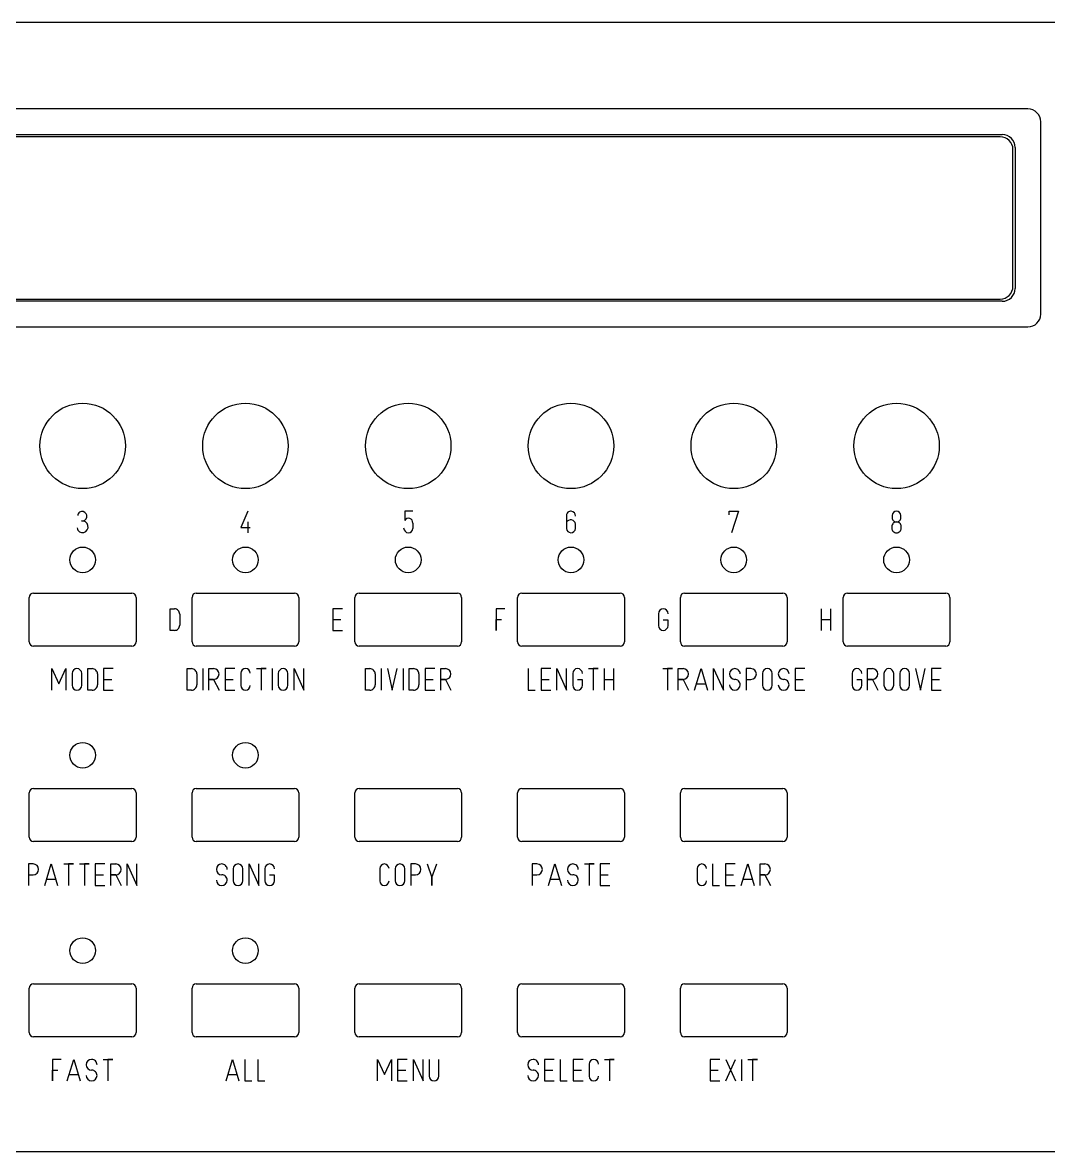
# Model space of a CAD drawing. Extents: x 0 to 432, y 0 to 132.
# Drawn here: x 113.6 to 233.7, y 0 to 132.1 of the extents above; entities that cross this region are included whole.
import ezdxf

# ---------------------------------------------------------------- set-up
doc = ezdxf.new("R2010")
doc.units = 0
doc.layers.add('Gravur', color=7, linetype='CONTINUOUS')
doc.layers.add('Kontur', color=7, linetype='CONTINUOUS')

msp = doc.modelspace()

# ---------------------------------------------------------------- linework, layer by layer
at = {"layer": 'Gravur', "color": 255, "linetype": 'CONTINUOUS'}
for p, q in [((139.984, 74.906), (139.165, 73.016)), ((159.285, 74.906), (158.34, 74.906)), ((158.34, 74.906), (158.34, 73.835)), ((177.265, 74.402), (177.265, 72.89)), ((196.315, 74.465), (196.315, 74.906)), ((196.315, 74.906), (197.386, 74.906)), ((197.386, 74.906), (196.567, 72.386)), ((215.396, 74.402), (215.396, 74.15)), ((216.404, 74.15), (216.404, 74.402)), ((139.165, 73.016), (140.236, 73.016)), ((139.984, 73.646), (139.984, 72.386)), ((159.285, 73.52), (159.285, 72.89)), ((178.336, 72.89), (178.336, 73.394)), ((215.354, 73.121), (215.354, 72.932)), ((216.446, 72.932), (216.446, 73.121)), ((117.059, 53.971), (117.059, 56.491)), ((117.059, 56.491), (117.878, 54.727)), ((117.878, 54.727), (118.697, 56.491)), ((118.697, 56.491), (118.697, 53.971)), ((119.411, 55.924), (119.411, 54.538)), ((120.545, 54.538), (120.545, 55.924)), ((121.259, 53.971), (121.259, 56.491)), ((121.259, 56.491), (121.763, 56.491)), ((122.393, 55.861), (122.393, 54.601)), ((124.241, 56.491), (123.107, 56.491)), ((123.107, 56.491), (123.107, 53.971)), ((132.875, 53.971), (132.875, 56.491)), ((132.875, 56.491), (133.379, 56.491)), ((134.009, 55.861), (134.009, 54.601)), ((134.723, 56.491), (134.723, 53.971)), ((135.416, 53.971), (135.416, 56.491)), ((135.416, 56.491), (135.983, 56.491)), ((138.461, 56.491), (137.327, 56.491)), ((137.327, 56.491), (137.327, 53.971)), ((139.175, 55.945), (139.175, 54.517)), ((140.981, 56.491), (142.115, 56.491)), ((142.115, 56.491), (141.548, 56.491)), ((141.548, 56.491), (141.548, 53.971)), ((142.829, 56.491), (142.829, 53.971)), ((143.543, 55.924), (143.543, 54.538)), ((144.677, 54.538), (144.677, 55.924)), ((145.391, 53.971), (145.391, 56.491)), ((145.391, 56.491), (146.525, 53.971)), ((146.525, 53.971), (146.525, 56.491)), ((153.752, 53.971), (153.752, 56.491)), ((153.752, 56.491), (154.256, 56.491)), ((154.886, 55.861), (154.886, 54.601)), ((155.6, 56.491), (155.6, 53.971)), ((156.314, 56.491), (156.881, 53.971)), ((156.881, 53.971), (157.448, 56.491)), ((158.162, 56.491), (158.162, 53.971)), ((158.876, 53.971), (158.876, 56.491)), ((158.876, 56.491), (159.38, 56.491)), ((160.01, 55.861), (160.01, 54.601)), ((161.858, 56.491), (160.724, 56.491)), ((160.724, 56.491), (160.724, 53.971)), ((162.551, 53.971), (162.551, 56.491)), ((162.551, 56.491), (163.118, 56.491)), ((172.771, 56.491), (172.771, 53.971)), ((175.438, 56.491), (174.304, 56.491)), ((174.304, 56.491), (174.304, 53.971)), ((176.152, 53.971), (176.152, 56.491)), ((176.152, 56.491), (177.286, 53.971)), ((177.286, 53.971), (177.286, 56.491)), ((178, 55.924), (178, 54.538)), ((179.848, 56.491), (180.982, 56.491)), ((180.982, 56.491), (180.415, 56.491)), ((180.415, 56.491), (180.415, 53.971)), ((181.696, 56.491), (181.696, 53.971)), ((182.83, 53.971), (182.83, 56.491)), ((188.534, 56.491), (189.668, 56.491)), ((189.668, 56.491), (189.101, 56.491)), ((189.101, 56.491), (189.101, 53.971)), ((190.361, 53.971), (190.361, 56.491)), ((190.361, 56.491), (190.928, 56.491)), ((192.272, 53.971), (193.028, 56.491)), ((193.028, 56.491), (193.784, 53.971)), ((194.498, 53.971), (194.498, 56.491)), ((194.498, 56.491), (195.632, 53.971)), ((195.632, 53.971), (195.632, 56.491)), ((198.866, 56.491), (198.299, 56.491)), ((198.299, 56.491), (198.299, 53.971)), ((200.21, 55.924), (200.21, 54.538)), ((201.344, 54.538), (201.344, 55.924)), ((205.166, 56.491), (204.032, 56.491)), ((204.032, 56.491), (204.032, 53.971)), ((210.692, 55.924), (210.692, 54.538)), ((212.519, 53.971), (212.519, 56.491)), ((212.519, 56.491), (213.086, 56.491)), ((214.43, 55.924), (214.43, 54.538)), ((215.564, 54.538), (215.564, 55.924)), ((216.278, 55.924), (216.278, 54.538)), ((217.412, 54.538), (217.412, 55.924)), ((218.126, 56.491), (218.693, 53.971)), ((218.693, 53.971), (219.26, 56.491)), ((221.108, 56.491), (219.974, 56.491)), ((219.974, 56.491), (219.974, 53.971)), ((123.107, 55.231), (124.052, 55.231)), ((135.983, 55.231), (135.416, 55.231)), ((135.416, 55.231), (135.983, 55.231)), ((135.983, 55.231), (136.613, 53.971)), ((137.327, 55.231), (138.272, 55.231)), ((160.724, 55.231), (161.669, 55.231)), ((163.118, 55.231), (162.551, 55.231)), ((162.551, 55.231), (163.118, 55.231)), ((163.118, 55.231), (163.748, 53.971)), ((174.304, 55.231), (175.249, 55.231)), ((179.134, 55.168), (178.567, 55.168)), ((179.134, 54.538), (179.134, 55.168)), ((181.696, 55.231), (182.83, 55.231)), ((190.928, 55.231), (190.361, 55.231)), ((190.361, 55.231), (190.928, 55.231)), ((190.928, 55.231), (191.558, 53.971)), ((192.524, 54.727), (193.532, 54.727)), ((198.299, 55.231), (198.866, 55.231)), ((204.032, 55.231), (204.977, 55.231)), ((211.826, 55.168), (211.259, 55.168)), ((211.826, 54.538), (211.826, 55.168)), ((213.086, 55.231), (212.519, 55.231)), ((212.519, 55.231), (213.086, 55.231)), ((213.086, 55.231), (213.716, 53.971)), ((219.974, 55.231), (220.919, 55.231)), ((121.763, 53.971), (121.259, 53.971)), ((123.107, 53.971), (124.241, 53.971)), ((133.379, 53.971), (132.875, 53.971)), ((137.327, 53.971), (138.461, 53.971)), ((154.256, 53.971), (153.752, 53.971)), ((159.38, 53.971), (158.876, 53.971)), ((160.724, 53.971), (161.858, 53.971)), ((172.771, 53.971), (173.59, 53.971)), ((174.304, 53.971), (175.438, 53.971)), ((204.032, 53.971), (205.166, 53.971)), ((219.974, 53.971), (221.108, 53.971)), ((114.865, 33.631), (114.298, 33.631)), ((114.298, 33.631), (114.298, 31.111)), ((116.209, 31.111), (116.965, 33.631)), ((116.965, 33.631), (117.721, 31.111)), ((118.435, 33.631), (119.569, 33.631)), ((119.569, 33.631), (119.002, 33.631)), ((119.002, 33.631), (119.002, 31.111)), ((120.283, 33.631), (121.417, 33.631)), ((121.417, 33.631), (120.85, 33.631)), ((120.85, 33.631), (120.85, 31.111)), ((123.265, 33.631), (122.131, 33.631)), ((122.131, 33.631), (122.131, 31.111)), ((123.958, 31.111), (123.958, 33.631)), ((123.958, 33.631), (124.525, 33.631)), ((125.869, 31.111), (125.869, 33.631)), ((125.869, 33.631), (127.003, 31.111)), ((127.003, 31.111), (127.003, 33.631)), ((138.272, 33.064), (138.272, 31.678)), ((139.406, 31.678), (139.406, 33.064)), ((140.12, 31.111), (140.12, 33.631)), ((140.12, 33.631), (141.254, 31.111)), ((141.254, 31.111), (141.254, 33.631)), ((141.968, 33.064), (141.968, 31.678)), ((155.411, 33.085), (155.411, 31.657)), ((157.217, 33.064), (157.217, 31.678)), ((158.351, 31.678), (158.351, 33.064)), ((159.611, 33.631), (159.044, 33.631)), ((159.044, 33.631), (159.044, 31.111)), ((160.955, 33.631), (161.522, 32.056)), ((161.522, 32.056), (162.089, 33.631)), ((173.821, 33.631), (173.254, 33.631)), ((173.254, 33.631), (173.254, 31.111)), ((175.165, 31.111), (175.921, 33.631)), ((175.921, 33.631), (176.677, 31.111)), ((179.365, 33.631), (180.499, 33.631)), ((180.499, 33.631), (179.932, 33.631)), ((179.932, 33.631), (179.932, 31.111)), ((182.347, 33.631), (181.213, 33.631)), ((181.213, 33.631), (181.213, 31.111)), ((192.566, 33.085), (192.566, 31.657)), ((194.351, 33.631), (194.351, 31.111)), ((197.018, 33.631), (195.884, 33.631)), ((195.884, 33.631), (195.884, 31.111)), ((197.732, 31.111), (198.488, 33.631)), ((198.488, 33.631), (199.244, 31.111)), ((199.937, 31.111), (199.937, 33.631)), ((199.937, 33.631), (200.504, 33.631)), ((114.298, 32.371), (114.865, 32.371)), ((116.461, 31.867), (117.469, 31.867)), ((122.131, 32.371), (123.076, 32.371)), ((124.525, 32.371), (123.958, 32.371)), ((123.958, 32.371), (124.525, 32.371)), ((124.525, 32.371), (125.155, 31.111)), ((143.102, 32.308), (142.535, 32.308)), ((143.102, 31.678), (143.102, 32.308)), ((159.044, 32.371), (159.611, 32.371)), ((161.522, 32.056), (161.522, 31.111)), ((161.522, 31.111), (161.522, 32.056)), ((173.254, 32.371), (173.821, 32.371)), ((175.417, 31.867), (176.425, 31.867)), ((181.213, 32.371), (182.158, 32.371)), ((195.884, 32.371), (196.829, 32.371)), ((197.984, 31.867), (198.992, 31.867)), ((200.504, 32.371), (199.937, 32.371)), ((199.937, 32.371), (200.504, 32.371)), ((200.504, 32.371), (201.134, 31.111)), ((122.131, 31.111), (123.265, 31.111)), ((181.213, 31.111), (182.347, 31.111)), ((194.351, 31.111), (195.17, 31.111)), ((195.884, 31.111), (197.018, 31.111)), ((118.13, 10.771), (117.122, 10.771)), ((117.122, 10.771), (117.122, 8.251)), ((118.844, 8.251), (119.6, 10.771)), ((119.6, 10.771), (120.356, 8.251)), ((123.044, 10.771), (124.178, 10.771)), ((124.178, 10.771), (123.611, 10.771)), ((123.611, 10.771), (123.611, 8.251)), ((137.432, 8.251), (138.188, 10.771)), ((138.188, 10.771), (138.944, 8.251)), ((139.637, 10.771), (139.637, 8.251)), ((141.149, 10.771), (141.149, 8.251)), ((155.159, 8.251), (155.159, 10.771)), ((155.159, 10.771), (155.978, 9.007)), ((155.978, 9.007), (156.797, 10.771)), ((156.797, 10.771), (156.797, 8.251)), ((158.645, 10.771), (157.511, 10.771)), ((157.511, 10.771), (157.511, 8.251)), ((159.359, 8.251), (159.359, 10.771)), ((159.359, 10.771), (160.493, 8.251)), ((160.493, 8.251), (160.493, 10.771)), ((161.207, 10.771), (161.207, 8.818)), ((162.341, 8.818), (162.341, 10.771)), ((175.847, 10.771), (174.713, 10.771)), ((174.713, 10.771), (174.713, 8.251)), ((176.54, 10.771), (176.54, 8.251)), ((179.207, 10.771), (178.073, 10.771)), ((178.073, 10.771), (178.073, 8.251)), ((181.727, 10.771), (182.861, 10.771)), ((182.861, 10.771), (182.294, 10.771)), ((182.294, 10.771), (182.294, 8.251)), ((195.212, 10.771), (194.078, 10.771)), ((194.078, 10.771), (194.078, 8.251)), ((195.926, 10.771), (197.06, 8.251)), ((195.926, 8.251), (197.06, 10.771)), ((197.774, 10.771), (197.774, 8.251)), ((198.488, 10.771), (199.622, 10.771)), ((199.622, 10.771), (199.055, 10.771)), ((199.055, 10.771), (199.055, 8.251)), ((117.122, 8.251), (117.122, 9.511)), ((117.122, 9.511), (117.752, 9.511)), ((157.511, 9.511), (158.456, 9.511)), ((174.713, 9.511), (175.658, 9.511)), ((178.073, 9.511), (179.018, 9.511)), ((179.921, 10.225), (179.921, 8.797)), ((194.078, 9.511), (195.023, 9.511)), ((119.096, 9.007), (120.104, 9.007)), ((137.684, 9.007), (138.692, 9.007)), ((139.637, 8.251), (140.456, 8.251)), ((141.149, 8.251), (141.968, 8.251)), ((157.511, 8.251), (158.645, 8.251)), ((174.713, 8.251), (175.847, 8.251)), ((176.54, 8.251), (177.359, 8.251)), ((178.073, 8.251), (179.207, 8.251)), ((194.078, 8.251), (195.212, 8.251))]:
    msp.add_line(p, q, dxfattribs=at)
at = {"layer": 'Gravur', "color": 30, "linetype": 'CONTINUOUS'}
for p, q in [((130.878, 60.96), (130.878, 63.48)), ((130.878, 63.48), (131.382, 63.48)), ((151.062, 63.48), (149.928, 63.48)), ((149.928, 63.48), (149.928, 60.96)), ((170.049, 63.48), (169.041, 63.48)), ((169.041, 63.48), (169.041, 60.96)), ((207.078, 63.48), (207.078, 60.96)), ((208.212, 60.96), (208.212, 63.48)), ((132.012, 62.85), (132.012, 61.59)), ((149.928, 62.22), (150.873, 62.22)), ((169.041, 60.96), (169.041, 62.22)), ((169.041, 62.22), (169.671, 62.22)), ((188.028, 62.913), (188.028, 61.527)), ((189.162, 62.157), (188.595, 62.157)), ((189.162, 61.527), (189.162, 62.157)), ((207.078, 62.22), (208.212, 62.22)), ((131.382, 60.96), (130.878, 60.96)), ((149.928, 60.96), (151.062, 60.96))]:
    msp.add_line(p, q, dxfattribs=at)
at = {"layer": 'Gravur', "color": 255, "linetype": 'CONTINUOUS'}
for centre, radius, start, end in [((120.59268, 74.36502), 0.517, 434.82617, 175.89875), ((120.5767, 74.3269), 0.558, 263.96151, 74.26744), ((158.77497, 73.56492), 0.512, 354.96627, 148.16384), ((177.78482, 74.38815), 0.52, 84.79384, 178.47324), ((177.78016, 74.35242), 0.556, -1.38325, 84.65033), ((215.89699, 74.14699), 0.501, 179.65588, 270.34412), ((215.9, 74.402), 0.504, 0, 180), ((215.90301, 74.14699), 0.501, -90.34412, 0.34412), ((120.61833, 73.00992), 0.607, 185.38081, -73.47268), ((120.59969, 73.08887), 0.688, 286.14461, 96.81938), ((158.80164, 72.97364), 0.588, 182.01139, -92.01139), ((158.76233, 72.90867), 0.523, 272.04542, -2.04542), ((177.77259, 73.33032), 0.567, 6.44802, 153.53602), ((177.82792, 72.94892), 0.566, -174.02429, -95.97571), ((177.78242, 72.94184), 0.556, -91.38325, -5.34967), ((215.89699, 72.92899), 0.543, 179.68257, 270.31743), ((215.88694, 73.11316), 0.533, 88.5962, 179.15719), ((215.91306, 73.11316), 0.533, 0.84281, 91.4038), ((215.90301, 72.92899), 0.543, -90.31743, 0.31743), ((119.978, 55.924), 0.567, 0, 180), ((121.76601, 55.86401), 0.627, 359.7252, 90.2748), ((133.38201, 55.86401), 0.627, 359.7252, 90.2748), ((135.983, 55.861), 0.63, 270, 90), ((139.721, 55.945), 0.546, 0, 180), ((144.11, 55.924), 0.567, 0, 180), ((154.25901, 55.86401), 0.627, 359.7252, 90.2748), ((159.38301, 55.86401), 0.627, 359.7252, 90.2748), ((163.118, 55.861), 0.63, 270, 90), ((178.567, 55.924), 0.567, 0, 180), ((190.928, 55.861), 0.63, 270, 90), ((196.976, 55.861), 0.63, 90, -90), ((196.97901, 55.86401), 0.627, 359.7252, 90.2748), ((198.866, 55.861), 0.63, -90, 90), ((200.777, 55.924), 0.567, 0, 180), ((202.688, 55.861), 0.63, 90, -90), ((202.69101, 55.86401), 0.627, 359.7252, 90.2748), ((211.259, 55.924), 0.567, 0, 180), ((213.086, 55.861), 0.63, 270, 90), ((214.997, 55.924), 0.567, 0, 180), ((216.845, 55.924), 0.567, 0, 180), ((119.978, 54.538), 0.567, 180, 360), ((121.76601, 54.59799), 0.627, 269.7252, 0.2748), ((133.38201, 54.59799), 0.627, 269.7252, 0.2748), ((139.721, 54.517), 0.546, 180, 360), ((144.11, 54.538), 0.567, 180, 360), ((154.25901, 54.59799), 0.627, 269.7252, 0.2748), ((159.38301, 54.59799), 0.627, 269.7252, 0.2748), ((178.567, 54.538), 0.567, 180, 360), ((196.976, 54.601), 0.63, 180, 360), ((196.97901, 54.60401), 0.627, -0.2748, 90.2748), ((200.777, 54.538), 0.567, 180, 360), ((202.688, 54.601), 0.63, 180, 360), ((202.69101, 54.60401), 0.627, -0.2748, 90.2748), ((211.259, 54.538), 0.567, 180, 360), ((214.997, 54.538), 0.567, 180, 360), ((216.845, 54.538), 0.567, 180, 360), ((114.865, 33.001), 0.63, -90, 90), ((124.525, 33.001), 0.63, 270, 90), ((136.928, 33.001), 0.63, 90, -90), ((136.93101, 33.00401), 0.627, 359.7252, 90.2748), ((138.839, 33.064), 0.567, 0, 180), ((142.535, 33.064), 0.567, 0, 180), ((155.957, 33.085), 0.546, 0, 180), ((157.784, 33.064), 0.567, 0, 180), ((159.611, 33.001), 0.63, -90, 90), ((173.821, 33.001), 0.63, -90, 90), ((178.021, 33.001), 0.63, 90, -90), ((178.02401, 33.00401), 0.627, 359.7252, 90.2748), ((193.112, 33.085), 0.546, 0, 180), ((200.504, 33.001), 0.63, 270, 90), ((136.928, 31.741), 0.63, 180, 360), ((136.93101, 31.74401), 0.627, -0.2748, 90.2748), ((178.021, 31.741), 0.63, 180, 360), ((178.02401, 31.74401), 0.627, -0.2748, 90.2748), ((138.839, 31.678), 0.567, 180, 360), ((142.535, 31.678), 0.567, 180, 360), ((155.957, 31.657), 0.546, 180, 360), ((157.784, 31.678), 0.567, 180, 360), ((193.112, 31.657), 0.546, 180, 360), ((121.7, 10.141), 0.63, 90, -90), ((121.70301, 10.14401), 0.627, 359.7252, 90.2748), ((173.369, 10.141), 0.63, 90, -90), ((173.37201, 10.14401), 0.627, 359.7252, 90.2748), ((180.467, 10.225), 0.546, 0, 180), ((121.70301, 8.88401), 0.627, -0.2748, 90.2748), ((173.37201, 8.88401), 0.627, -0.2748, 90.2748), ((121.7, 8.881), 0.63, 180, 360), ((161.774, 8.818), 0.567, 180, 360), ((173.369, 8.881), 0.63, 180, 360), ((180.467, 8.797), 0.546, 180, 360)]:
    msp.add_arc(centre, radius, start, end, dxfattribs=at)
at = {"layer": 'Gravur', "color": 30, "linetype": 'CONTINUOUS'}
for centre, radius, start, end in [((131.38501, 62.85301), 0.627, 359.7252, 90.2748), ((188.595, 62.913), 0.567, 0, 180), ((131.38501, 61.58699), 0.627, 269.7252, 0.2748), ((188.595, 61.527), 0.567, 180, 360)]:
    msp.add_arc(centre, radius, start, end, dxfattribs=at)
at = {"layer": 'Kontur', "color": 7, "linetype": 'CONTINUOUS'}
for p, q in [((215.9, 132.08), (0, 132.08)), ((431.8, 132.08), (215.9, 132.08)), ((151.075, 121.97), (70.875, 121.97)), ((231.275, 121.97), (151.075, 121.97)), ((232.775, 97.97), (232.775, 120.47)), ((73.875, 118.97), (228.275, 118.97)), ((151.075, 118.72), (74.125, 118.72)), ((228.025, 118.72), (151.075, 118.72)), ((229.525, 101.22), (229.525, 117.22)), ((229.775, 117.47), (229.775, 100.97)), ((228.275, 99.47), (73.875, 99.47)), ((74.125, 99.72), (228.025, 99.72)), ((70.875, 96.47), (231.275, 96.47)), ((114.4, 59.63), (114.4, 64.83)), ((114.9, 65.33), (126.4, 65.33)), ((126.9, 64.83), (126.9, 59.63)), ((133.45, 59.63), (133.45, 64.83)), ((133.95, 65.33), (145.45, 65.33)), ((145.95, 64.83), (145.95, 59.63)), ((152.5, 59.63), (152.5, 64.83)), ((153, 65.33), (164.5, 65.33)), ((165, 64.83), (165, 59.63)), ((171.55, 59.63), (171.55, 64.83)), ((172.05, 65.33), (183.55, 65.33)), ((184.05, 64.83), (184.05, 59.63)), ((190.6, 59.63), (190.6, 64.83)), ((191.1, 65.33), (202.6, 65.33)), ((203.1, 64.83), (203.1, 59.63)), ((209.65, 59.63), (209.65, 64.83)), ((210.15, 65.33), (221.65, 65.33)), ((222.15, 64.83), (222.15, 59.63)), ((126.4, 59.13), (114.9, 59.13)), ((145.45, 59.13), (133.95, 59.13)), ((164.5, 59.13), (153, 59.13)), ((183.55, 59.13), (172.05, 59.13)), ((202.6, 59.13), (191.1, 59.13)), ((221.65, 59.13), (210.15, 59.13)), ((114.9, 42.47), (126.4, 42.47)), ((133.95, 42.47), (145.45, 42.47)), ((153, 42.47), (164.5, 42.47)), ((172.05, 42.47), (183.55, 42.47)), ((191.1, 42.47), (202.6, 42.47)), ((114.4, 36.77), (114.4, 41.97)), ((126.9, 41.97), (126.9, 36.77)), ((133.45, 36.77), (133.45, 41.97)), ((145.95, 41.97), (145.95, 36.77)), ((152.5, 36.77), (152.5, 41.97)), ((165, 41.97), (165, 36.77)), ((171.55, 36.77), (171.55, 41.97)), ((184.05, 41.97), (184.05, 36.77)), ((190.6, 36.77), (190.6, 41.97)), ((203.1, 41.97), (203.1, 36.77)), ((126.4, 36.27), (114.9, 36.27)), ((145.45, 36.27), (133.95, 36.27)), ((164.5, 36.27), (153, 36.27)), ((183.55, 36.27), (172.05, 36.27)), ((202.6, 36.27), (191.1, 36.27)), ((114.4, 13.91), (114.4, 19.11)), ((114.9, 19.61), (126.4, 19.61)), ((126.9, 19.11), (126.9, 13.91)), ((133.45, 13.91), (133.45, 19.11)), ((133.95, 19.61), (145.45, 19.61)), ((145.95, 19.11), (145.95, 13.91)), ((152.5, 13.91), (152.5, 19.11)), ((153, 19.61), (164.5, 19.61)), ((165, 19.11), (165, 13.91)), ((171.55, 13.91), (171.55, 19.11)), ((172.05, 19.61), (183.55, 19.61)), ((184.05, 19.11), (184.05, 13.91)), ((190.6, 13.91), (190.6, 19.11)), ((191.1, 19.61), (202.6, 19.61)), ((203.1, 19.11), (203.1, 13.91)), ((126.4, 13.41), (114.9, 13.41)), ((145.45, 13.41), (133.95, 13.41)), ((164.5, 13.41), (153, 13.41)), ((183.55, 13.41), (172.05, 13.41)), ((202.6, 13.41), (191.1, 13.41)), ((0, 0), (431.8, 0))]:
    msp.add_line(p, q, dxfattribs=at)
for centre, radius in [((120.65, 82.55), 5), ((139.7, 82.55), 5), ((158.75, 82.55), 5), ((177.8, 82.55), 5), ((196.85, 82.55), 5), ((215.9, 82.55), 5), ((120.65, 69.215), 1.5), ((139.7, 69.215), 1.5), ((158.75, 69.215), 1.5), ((177.8, 69.215), 1.5), ((196.85, 69.215), 1.5), ((215.9, 69.215), 1.5), ((120.65, 46.355), 1.5), ((139.7, 46.355), 1.5), ((120.65, 23.495), 1.5), ((139.7, 23.495), 1.5)]:
    msp.add_circle(centre, radius, dxfattribs=at)
for centre, radius, start, end in [((231.275, 120.47), 1.5, 0, 90), ((228.275, 117.47), 1.5, 360, 90), ((228.025, 117.22), 1.5, 0, 90), ((228.025, 101.22), 1.5, -90, 0), ((228.275, 100.97), 1.5, 270, 0), ((231.275, 97.97), 1.5, -90, 0), ((114.9, 64.83), 0.5, 450, 180), ((126.4, 64.83), 0.5, 360, 90), ((133.95, 64.83), 0.5, 450, 180), ((145.45, 64.83), 0.5, 360, 90), ((153, 64.83), 0.5, 450, 180), ((164.5, 64.83), 0.5, 360, 90), ((172.05, 64.83), 0.5, 450, 180), ((183.55, 64.83), 0.5, 360, 90), ((191.1, 64.83), 0.5, 450, 180), ((202.6, 64.83), 0.5, 360, 90), ((210.15, 64.83), 0.5, 450, 180), ((221.65, 64.83), 0.5, 360, 90), ((114.9, 59.63), 0.5, 180, -90), ((126.4, 59.63), 0.5, 270, 0), ((133.95, 59.63), 0.5, 180, -90), ((145.45, 59.63), 0.5, 270, 0), ((153, 59.63), 0.5, 180, -90), ((164.5, 59.63), 0.5, 270, 0), ((172.05, 59.63), 0.5, 180, -90), ((183.55, 59.63), 0.5, 270, 0), ((191.1, 59.63), 0.5, 180, -90), ((202.6, 59.63), 0.5, 270, 0), ((210.15, 59.63), 0.5, 180, -90), ((221.65, 59.63), 0.5, 270, 0), ((114.9, 41.97), 0.5, 450, 180), ((126.4, 41.97), 0.5, 360, 90), ((133.95, 41.97), 0.5, 450, 180), ((145.45, 41.97), 0.5, 360, 90), ((153, 41.97), 0.5, 450, 180), ((164.5, 41.97), 0.5, 360, 90), ((172.05, 41.97), 0.5, 450, 180), ((183.55, 41.97), 0.5, 360, 90), ((191.1, 41.97), 0.5, 450, 180), ((202.6, 41.97), 0.5, 360, 90), ((114.9, 36.77), 0.5, 180, -90), ((126.4, 36.77), 0.5, 270, 0), ((133.95, 36.77), 0.5, 180, -90), ((145.45, 36.77), 0.5, 270, 0), ((153, 36.77), 0.5, 180, -90), ((164.5, 36.77), 0.5, 270, 0), ((172.05, 36.77), 0.5, 180, -90), ((183.55, 36.77), 0.5, 270, 0), ((191.1, 36.77), 0.5, 180, -90), ((202.6, 36.77), 0.5, 270, 0), ((114.9, 19.11), 0.5, 450, 180), ((126.4, 19.11), 0.5, 360, 90), ((133.95, 19.11), 0.5, 450, 180), ((145.45, 19.11), 0.5, 360, 90), ((153, 19.11), 0.5, 450, 180), ((164.5, 19.11), 0.5, 360, 90), ((172.05, 19.11), 0.5, 450, 180), ((183.55, 19.11), 0.5, 360, 90), ((191.1, 19.11), 0.5, 450, 180), ((202.6, 19.11), 0.5, 360, 90), ((114.9, 13.91), 0.5, 180, -90), ((126.4, 13.91), 0.5, 270, 0), ((133.95, 13.91), 0.5, 180, -90), ((145.45, 13.91), 0.5, 270, 0), ((153, 13.91), 0.5, 180, -90), ((164.5, 13.91), 0.5, 270, 0), ((172.05, 13.91), 0.5, 180, -90), ((183.55, 13.91), 0.5, 270, 0), ((191.1, 13.91), 0.5, 180, -90), ((202.6, 13.91), 0.5, 270, 0)]:
    msp.add_arc(centre, radius, start, end, dxfattribs=at)

doc.saveas('drawing.dxf')
